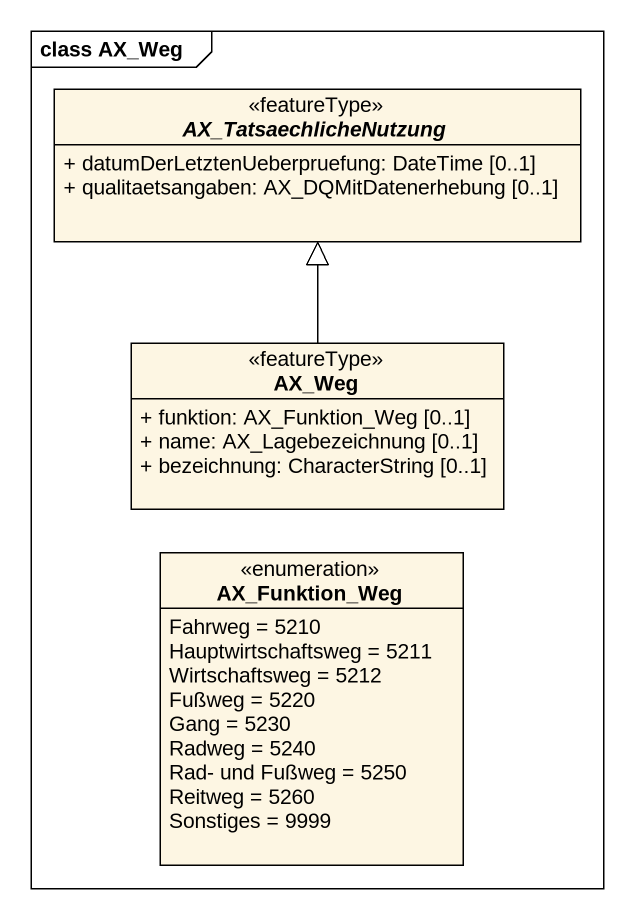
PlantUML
@startuml
mainframe class AX_Weg
hide circle
hide empty members
skinparam classAttributeIconSize 0
abstract class AX_TatsaechlicheNutzung <<featureType>> {
  + datumDerLetztenUeberpruefung: DateTime [0..1]
  + qualitaetsangaben: AX_DQMitDatenerhebung [0..1]
}
class AX_Weg <<featureType>> {
  + funktion: AX_Funktion_Weg [0..1]
  + name: AX_Lagebezeichnung [0..1]
  + bezeichnung: CharacterString [0..1]
}
enum AX_Funktion_Weg {
  Fahrweg = 5210
  Hauptwirtschaftsweg = 5211
  Wirtschaftsweg = 5212
  Fußweg = 5220
  Gang = 5230
  Radweg = 5240
  Rad- und Fußweg = 5250
  Reitweg = 5260
  Sonstiges = 9999
}
AX_Weg -up-|> AX_TatsaechlicheNutzung
@enduml
